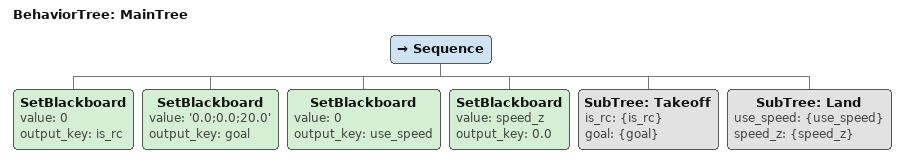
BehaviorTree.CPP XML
<?xml version="1.0" encoding="UTF-8"?>
<root BTCPP_format="4">
  <include path="/home/zy/ws/src/mission_pkg/config/takeoff.xml"/>
  <include path="/home/zy/ws/src/mission_pkg/config/land.xml"/>

  <BehaviorTree ID="MainTree">
    <Sequence>
        <SetBlackboard value="0" output_key="is_rc"/>
        <SetBlackboard value="'0.0;0.0;20.0'" output_key="goal"/>
        <SetBlackboard value="0" output_key="use_speed"/>
        <SetBlackboard value="speed_z" output_key="0.0"/>

        <SubTree ID="Takeoff" is_rc="{is_rc}" goal="{goal}"/>
        <SubTree ID="Land" use_speed="{use_speed}" speed_z="{speed_z}" />
    </Sequence>
  </BehaviorTree>

</root>
